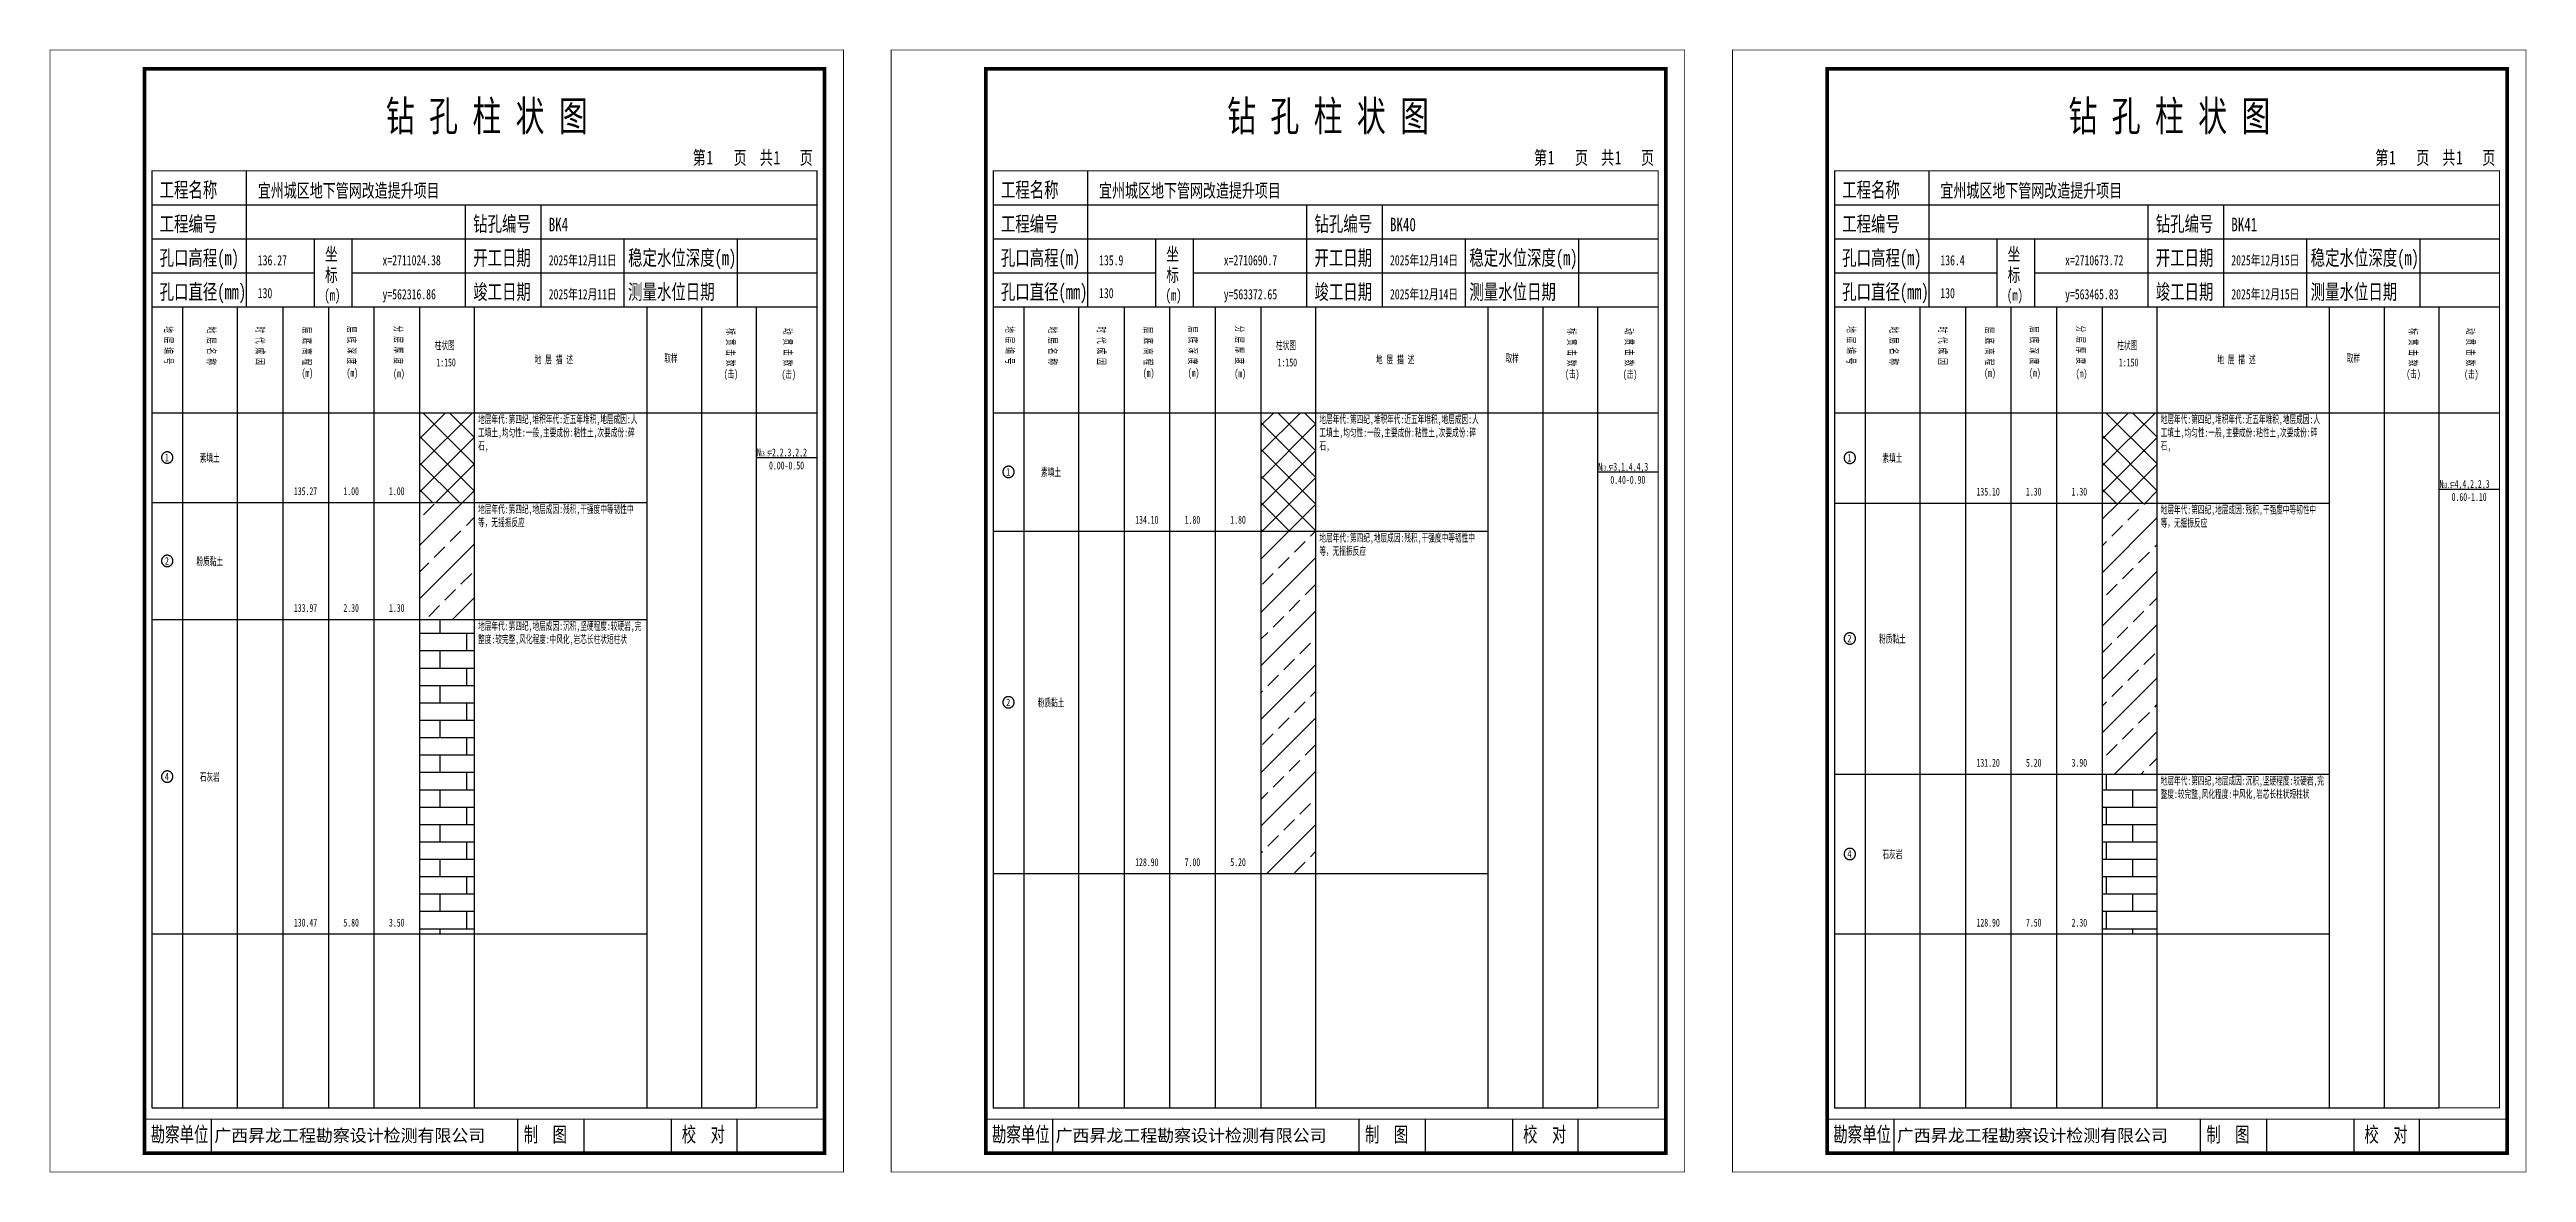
# Model space of a CAD drawing. Header units: millimetres. Extents: x 0 to 2711117, y 0 to 567555.
# Drawn here: x 11580 to 12235, y 0 to 297 of the extents above; entities that cross this region are included whole.
import ezdxf
from ezdxf.enums import TextEntityAlignment as Align

# ---------------------------------------------------------------- set-up
doc = ezdxf.new("R2010")
doc.units = ezdxf.units.MM
doc.layers.add('GICAD_POU_TEXTS', color=7, linetype='Continuous')
doc.layers.add('勘察点图例', color=7, linetype='Continuous')
doc.styles.add('HEAD_FONT', font='simfang.ttf', dxfattribs={"width": 0.6})
doc.styles.add('HEAD_FONT2', font='simfang.ttf', dxfattribs={"width": 0.6})
doc.styles.add('HT', font='simhei.ttf')
doc.styles.add('LZ_FONT', font='simfang.ttf', dxfattribs={"width": 0.7, "height": 8})
doc.styles.add('成果图图块', font='simfang.ttf', dxfattribs={"height": 2.5})
doc.styles.add('成果图表体', font='simfang.ttf', dxfattribs={"width": 0.6, "height": 2.1})
pattern_1 = [(45, (0, 0), (-3.535534, 3.535534), []), (135, (0, 0), (-3.535534, -3.535534), [])]
pattern_2 = [(45, (0, 0), (-7.071068, 7.071068), []), (45, (7.071, 0), (-7.071068, 7.071068), [4, -2])]
pattern_3 = [(0, (0, 0), (0, 4.6), []), (90, (0, 0), (-7, 4.6), [4.6, -4.6])]

# ---------------------------------------------------------------- blocks, each defined once
blk = doc.blocks.new('BK4')
for p, q in [((52, 229), (52, 265)), ((27, 256), (203, 256)), ((110, 229), (110, 256)), ((130, 229), (130, 256)), ((27, 247), (203, 247)), ((70, 229), (70, 247)), ((80, 229), (80, 247)), ((152, 229), (152, 247)), ((182, 229), (182, 247)), ((27, 238), (70, 238)), ((80, 238), (203, 238)), ((27, 229), (35.05, 229)), ((35.05, 229), (35.05, 17)), ((35.05, 229), (49.53, 229)), ((49.53, 229), (49.53, 17)), ((49.53, 229), (61.6, 229)), ((61.6, 229), (61.6, 17)), ((61.6, 229), (73.68, 229)), ((73.68, 229), (73.68, 17)), ((73.68, 229), (85.75, 229)), ((85.75, 229), (85.75, 17)), ((85.75, 229), (97.82, 229)), ((97.82, 229), (97.82, 17)), ((97.82, 229), (112.3, 229)), ((112.3, 229), (112.3, 17)), ((112.3, 229), (157.93, 229)), ((157.93, 229), (157.93, 17)), ((157.93, 229), (172.42, 229)), ((172.42, 229), (172.42, 17)), ((172.42, 229), (186.9, 229)), ((186.9, 229), (186.9, 17)), ((186.9, 229), (203, 229)), ((27, 201), (203, 201)), ((27, 17), (35.05, 17)), ((35.05, 17), (49.53, 17)), ((42.74, 4.95), (42.74, 13.95)), ((42.74, 4.95), (42.74, 13.95)), ((49.53, 17), (61.6, 17)), ((61.6, 17), (73.68, 17)), ((73.68, 17), (85.75, 17)), ((85.75, 17), (97.82, 17)), ((97.82, 17), (112.3, 17)), ((112.3, 17), (157.93, 17)), ((123.83, 4.95), (123.83, 13.95)), ((141.38, 4.95), (141.38, 13.95)), ((157.93, 17), (172.42, 17)), ((164.48, 4.95), (164.48, 13.95)), ((172.42, 17), (186.9, 17)), ((181.84, 4.95), (181.84, 13.95)), ((181.84, 4.95), (181.84, 13.95))]:
    blk.add_line(p, q)
for points, const_width in [([(0, 0), (210, 0), (210, 297), (0, 297)], 0.25), ([(25, 5), (205, 5), (205, 292), (25, 292)], 1), ([(27, 265), (203, 265), (203, 17), (27, 17)], 0.3)]:
    blk.add_lwpolyline(points, close=True, dxfattribs=dict(const_width=const_width))
at = {"const_width": 0.3}
for points in [[(27, 229), (203, 229)], [(25, 14), (205, 14)]]:
    blk.add_lwpolyline(points, dxfattribs=at)
at = {"style": 'LZ_FONT', "width": 0.7}
for s, height, p in [('钻 孔 柱 状 图', 8, (88.9, 275.54)), ('第', 3.6, (170.12, 266.7)), ('1', 3.6, (173.78, 266.75)), ('页', 3.6, (180.96, 266.7)), ('共', 3.6, (187.88, 266.7)), ('1', 3.6, (191.54, 266.7)), ('页', 3.6, (198.44, 266.7)), ('工程名称', 4, (29, 258)), ('宜州城区地下管网改造提升项目', 3.6, (55, 258)), ('工程编号', 4, (29, 249)), ('钻孔编号', 4, (112, 249)), ('BK4', 3.6, (132, 249)), ('孔口高程(m)', 4, (29, 240)), ('136.27', 2.7, (55, 240)), ('坐', 3.5, (72.79, 241.24)), ('x=2711024.38', 2.7, (88, 240)), ('开工日期', 4, (112, 240)), ('2025年12月11日', 2.7, (132, 240)), ('稳定水位深度(m)', 4, (153, 240)), ('标', 3.5, (72.79, 235.7)), ('孔口直径(mm)', 4, (29, 231)), ('130', 2.7, (54.98, 231.31)), ('(m) ', 3, (72.59, 230.65)), ('y=562316.86', 2.7, (88, 231)), ('竣工日期', 4, (112, 231)), ('2025年12月11日', 2.7, (132, 231)), ('测量水位日期', 4, (153, 231)), ('勘察单位', 4, (26.65, 7.95)), ('制  图', 4, (125.4, 7.95)), ('校  对', 4, (167.22, 7.95))]:
    blk.add_text(s, height=height, dxfattribs=at).set_placement(p)
at = {"style": 'HT'}
blk.add_text('广西昇龙工程勘察设计检测有限公司', height=3.2865, dxfattribs=at).set_placement((43.48, 8.02))
at = {"char_height": 2.1, "width": 22.806, "attachment_point": 1, "rotation": 270, "style": 'HEAD_FONT'}
for s, insert in [('地 层 编 号', (32.46, 223.92)), ('地 层 名 称', (43.79, 223.76)), ('时 代 成 因', (56.67, 223.83)), ('层 底 高 程', (69.07, 223.71)), ('层 底 深 度', (80.9, 223.91)), ('分 层 厚 度', (93.26, 224.01)), ('标 贯 击 数', (181.21, 223.37)), ('动 贯 击 数', (196.38, 223.43))]:
    blk.add_mtext(s, dxfattribs=dict(at, insert=insert))
at = {"char_height": 2.1, "attachment_point": 1}
for s, insert, width, style in [('柱状图', (101.82, 219.87), 7.855, 'HEAD_FONT2'), ('地 层 描 述', (128.29, 216.11), 22.0781, 'HEAD_FONT2'), ('取样', (162.58, 216.44), 7.855, 'HEAD_FONT2'), ('(m)', (66.58, 212.56), 4.7944, 'HEAD_FONT'), ('(m)', (78.47, 212.61), 4.7944, 'HEAD_FONT'), ('(m)', (90.81, 212.43), 4.7944, 'HEAD_FONT'), ('1:150', (102.26, 215.36), 6.9223, 'HEAD_FONT2'), ('(击)', (178.33, 212.31), 7.855, 'HEAD_FONT2'), ('(击)', (193.64, 212.22), 7.855, 'HEAD_FONT2')]:
    blk.add_mtext(s, dxfattribs=dict(at, insert=insert, width=width, style=style))
blk = doc.blocks.new('BK4_0')
at = {"color": 7}
blk.add_polyline3d([(-1.5, 0.02, 0), (-1.5, -0.06, 0), (-1.49, -0.13, 0), (-1.48, -0.2, 0), (-1.47, -0.28, 0), (-1.46, -0.35, 0), (-1.44, -0.42, 0), (-1.41, -0.49, 0), (-1.39, -0.56, 0), (-1.36, -0.63, 0), (-1.32, -0.69, 0), (-1.29, -0.76, 0), (-1.25, -0.82, 0), (-1.2, -0.88, 0), (-1.16, -0.94, 0), (-1.11, -0.99, 0), (-1.06, -1.04, 0), (-1.01, -1.1, 0), (-0.95, -1.14, 0), (-0.89, -1.19, 0), (-0.83, -1.23, 0), (-0.77, -1.27, 0), (-0.71, -1.31, 0), (-0.64, -1.34, 0), (-0.57, -1.37, 0), (-0.51, -1.4, 0), (-0.44, -1.42, 0), (-0.36, -1.44, 0), (-0.29, -1.46, 0), (-0.22, -1.47, 0), (-0.15, -1.48, 0), (-0.07, -1.48, 0), (0, -1.48, 0), (0.07, -1.48, 0), (0.15, -1.48, 0), (0.22, -1.47, 0), (0.29, -1.46, 0), (0.36, -1.44, 0), (0.44, -1.42, 0), (0.51, -1.4, 0), (0.57, -1.37, 0), (0.64, -1.34, 0), (0.71, -1.31, 0), (0.77, -1.27, 0), (0.83, -1.23, 0), (0.89, -1.19, 0), (0.95, -1.14, 0), (1.01, -1.1, 0), (1.06, -1.04, 0), (1.11, -0.99, 0), (1.16, -0.94, 0), (1.2, -0.88, 0), (1.25, -0.82, 0), (1.29, -0.76, 0), (1.32, -0.69, 0), (1.36, -0.63, 0), (1.39, -0.56, 0), (1.41, -0.49, 0), (1.44, -0.42, 0), (1.46, -0.35, 0), (1.47, -0.28, 0), (1.48, -0.2, 0), (1.49, -0.13, 0), (1.5, -0.06, 0), (1.5, 0.02, 0), (1.5, 0.09, 0), (1.49, 0.16, 0), (1.48, 0.24, 0), (1.47, 0.31, 0), (1.46, 0.38, 0), (1.44, 0.45, 0), (1.41, 0.52, 0), (1.39, 0.59, 0), (1.36, 0.66, 0), (1.32, 0.72, 0), (1.29, 0.79, 0), (1.25, 0.85, 0), (1.2, 0.91, 0), (1.16, 0.97, 0), (1.11, 1.02, 0), (1.06, 1.08, 0), (1.01, 1.13, 0), (0.95, 1.18, 0), (0.89, 1.22, 0), (0.83, 1.26, 0), (0.77, 1.3, 0), (0.71, 1.34, 0), (0.64, 1.37, 0), (0.57, 1.4, 0), (0.51, 1.43, 0), (0.44, 1.45, 0), (0.36, 1.47, 0), (0.29, 1.49, 0), (0.22, 1.5, 0), (0.15, 1.51, 0), (0.07, 1.51, 0), (0, 1.52, 0), (-0.07, 1.51, 0), (-0.15, 1.51, 0), (-0.22, 1.5, 0), (-0.29, 1.49, 0), (-0.36, 1.47, 0), (-0.44, 1.45, 0), (-0.51, 1.43, 0), (-0.57, 1.4, 0), (-0.64, 1.37, 0), (-0.71, 1.34, 0), (-0.77, 1.3, 0), (-0.83, 1.26, 0), (-0.89, 1.22, 0), (-0.95, 1.18, 0), (-1.01, 1.13, 0), (-1.06, 1.08, 0), (-1.11, 1.02, 0), (-1.16, 0.97, 0), (-1.2, 0.91, 0), (-1.25, 0.85, 0), (-1.29, 0.79, 0), (-1.32, 0.72, 0), (-1.36, 0.66, 0), (-1.39, 0.59, 0), (-1.41, 0.52, 0), (-1.44, 0.45, 0), (-1.46, 0.38, 0), (-1.47, 0.31, 0), (-1.48, 0.24, 0), (-1.49, 0.16, 0), (-1.5, 0.09, 0), (-1.5, 0.02, 0)], dxfattribs=at)
at = {"layer": 'GICAD_POU_TEXTS', "color": 7, "style": '成果图图块', "width": 0.7}
blk.add_text('1', height=2, dxfattribs=at).set_placement((-0.09, -0.99), align=Align.CENTER)
blk = doc.blocks.new('BK4_1')
at = {"color": 7}
blk.add_polyline3d([(-1.5, 0.02, 0), (-1.5, -0.06, 0), (-1.49, -0.13, 0), (-1.48, -0.2, 0), (-1.47, -0.28, 0), (-1.46, -0.35, 0), (-1.44, -0.42, 0), (-1.41, -0.49, 0), (-1.39, -0.56, 0), (-1.36, -0.63, 0), (-1.32, -0.69, 0), (-1.29, -0.76, 0), (-1.25, -0.82, 0), (-1.2, -0.88, 0), (-1.16, -0.94, 0), (-1.11, -0.99, 0), (-1.06, -1.04, 0), (-1.01, -1.1, 0), (-0.95, -1.14, 0), (-0.89, -1.19, 0), (-0.83, -1.23, 0), (-0.77, -1.27, 0), (-0.71, -1.31, 0), (-0.64, -1.34, 0), (-0.57, -1.37, 0), (-0.51, -1.4, 0), (-0.44, -1.42, 0), (-0.36, -1.44, 0), (-0.29, -1.46, 0), (-0.22, -1.47, 0), (-0.15, -1.48, 0), (-0.07, -1.48, 0), (0, -1.48, 0), (0.07, -1.48, 0), (0.15, -1.48, 0), (0.22, -1.47, 0), (0.29, -1.46, 0), (0.36, -1.44, 0), (0.44, -1.42, 0), (0.51, -1.4, 0), (0.57, -1.37, 0), (0.64, -1.34, 0), (0.71, -1.31, 0), (0.77, -1.27, 0), (0.83, -1.23, 0), (0.89, -1.19, 0), (0.95, -1.14, 0), (1.01, -1.1, 0), (1.06, -1.04, 0), (1.11, -0.99, 0), (1.16, -0.94, 0), (1.2, -0.88, 0), (1.25, -0.82, 0), (1.29, -0.76, 0), (1.32, -0.69, 0), (1.36, -0.63, 0), (1.39, -0.56, 0), (1.41, -0.49, 0), (1.44, -0.42, 0), (1.46, -0.35, 0), (1.47, -0.28, 0), (1.48, -0.2, 0), (1.49, -0.13, 0), (1.5, -0.06, 0), (1.5, 0.02, 0), (1.5, 0.09, 0), (1.49, 0.16, 0), (1.48, 0.24, 0), (1.47, 0.31, 0), (1.46, 0.38, 0), (1.44, 0.45, 0), (1.41, 0.52, 0), (1.39, 0.59, 0), (1.36, 0.66, 0), (1.32, 0.72, 0), (1.29, 0.79, 0), (1.25, 0.85, 0), (1.2, 0.91, 0), (1.16, 0.97, 0), (1.11, 1.02, 0), (1.06, 1.08, 0), (1.01, 1.13, 0), (0.95, 1.18, 0), (0.89, 1.22, 0), (0.83, 1.26, 0), (0.77, 1.3, 0), (0.71, 1.34, 0), (0.64, 1.37, 0), (0.57, 1.4, 0), (0.51, 1.43, 0), (0.44, 1.45, 0), (0.36, 1.47, 0), (0.29, 1.49, 0), (0.22, 1.5, 0), (0.15, 1.51, 0), (0.07, 1.51, 0), (0, 1.52, 0), (-0.07, 1.51, 0), (-0.15, 1.51, 0), (-0.22, 1.5, 0), (-0.29, 1.49, 0), (-0.36, 1.47, 0), (-0.44, 1.45, 0), (-0.51, 1.43, 0), (-0.57, 1.4, 0), (-0.64, 1.37, 0), (-0.71, 1.34, 0), (-0.77, 1.3, 0), (-0.83, 1.26, 0), (-0.89, 1.22, 0), (-0.95, 1.18, 0), (-1.01, 1.13, 0), (-1.06, 1.08, 0), (-1.11, 1.02, 0), (-1.16, 0.97, 0), (-1.2, 0.91, 0), (-1.25, 0.85, 0), (-1.29, 0.79, 0), (-1.32, 0.72, 0), (-1.36, 0.66, 0), (-1.39, 0.59, 0), (-1.41, 0.52, 0), (-1.44, 0.45, 0), (-1.46, 0.38, 0), (-1.47, 0.31, 0), (-1.48, 0.24, 0), (-1.49, 0.16, 0), (-1.5, 0.09, 0), (-1.5, 0.02, 0)], dxfattribs=at)
at = {"layer": 'GICAD_POU_TEXTS', "color": 7, "style": '成果图图块', "width": 0.7}
blk.add_text('2', height=2, dxfattribs=at).set_placement((-0.09, -0.99), align=Align.CENTER)
blk = doc.blocks.new('BK4_2')
at = {"color": 7}
blk.add_polyline3d([(-1.5, 0.02, 0), (-1.5, -0.06, 0), (-1.49, -0.13, 0), (-1.48, -0.2, 0), (-1.47, -0.28, 0), (-1.46, -0.35, 0), (-1.44, -0.42, 0), (-1.41, -0.49, 0), (-1.39, -0.56, 0), (-1.36, -0.63, 0), (-1.32, -0.69, 0), (-1.29, -0.76, 0), (-1.25, -0.82, 0), (-1.2, -0.88, 0), (-1.16, -0.94, 0), (-1.11, -0.99, 0), (-1.06, -1.04, 0), (-1.01, -1.1, 0), (-0.95, -1.14, 0), (-0.89, -1.19, 0), (-0.83, -1.23, 0), (-0.77, -1.27, 0), (-0.71, -1.31, 0), (-0.64, -1.34, 0), (-0.57, -1.37, 0), (-0.51, -1.4, 0), (-0.44, -1.42, 0), (-0.36, -1.44, 0), (-0.29, -1.46, 0), (-0.22, -1.47, 0), (-0.15, -1.48, 0), (-0.07, -1.48, 0), (0, -1.48, 0), (0.07, -1.48, 0), (0.15, -1.48, 0), (0.22, -1.47, 0), (0.29, -1.46, 0), (0.36, -1.44, 0), (0.44, -1.42, 0), (0.51, -1.4, 0), (0.57, -1.37, 0), (0.64, -1.34, 0), (0.71, -1.31, 0), (0.77, -1.27, 0), (0.83, -1.23, 0), (0.89, -1.19, 0), (0.95, -1.14, 0), (1.01, -1.1, 0), (1.06, -1.04, 0), (1.11, -0.99, 0), (1.16, -0.94, 0), (1.2, -0.88, 0), (1.25, -0.82, 0), (1.29, -0.76, 0), (1.32, -0.69, 0), (1.36, -0.63, 0), (1.39, -0.56, 0), (1.41, -0.49, 0), (1.44, -0.42, 0), (1.46, -0.35, 0), (1.47, -0.28, 0), (1.48, -0.2, 0), (1.49, -0.13, 0), (1.5, -0.06, 0), (1.5, 0.02, 0), (1.5, 0.09, 0), (1.49, 0.16, 0), (1.48, 0.24, 0), (1.47, 0.31, 0), (1.46, 0.38, 0), (1.44, 0.45, 0), (1.41, 0.52, 0), (1.39, 0.59, 0), (1.36, 0.66, 0), (1.32, 0.72, 0), (1.29, 0.79, 0), (1.25, 0.85, 0), (1.2, 0.91, 0), (1.16, 0.97, 0), (1.11, 1.02, 0), (1.06, 1.08, 0), (1.01, 1.13, 0), (0.95, 1.18, 0), (0.89, 1.22, 0), (0.83, 1.26, 0), (0.77, 1.3, 0), (0.71, 1.34, 0), (0.64, 1.37, 0), (0.57, 1.4, 0), (0.51, 1.43, 0), (0.44, 1.45, 0), (0.36, 1.47, 0), (0.29, 1.49, 0), (0.22, 1.5, 0), (0.15, 1.51, 0), (0.07, 1.51, 0), (0, 1.52, 0), (-0.07, 1.51, 0), (-0.15, 1.51, 0), (-0.22, 1.5, 0), (-0.29, 1.49, 0), (-0.36, 1.47, 0), (-0.44, 1.45, 0), (-0.51, 1.43, 0), (-0.57, 1.4, 0), (-0.64, 1.37, 0), (-0.71, 1.34, 0), (-0.77, 1.3, 0), (-0.83, 1.26, 0), (-0.89, 1.22, 0), (-0.95, 1.18, 0), (-1.01, 1.13, 0), (-1.06, 1.08, 0), (-1.11, 1.02, 0), (-1.16, 0.97, 0), (-1.2, 0.91, 0), (-1.25, 0.85, 0), (-1.29, 0.79, 0), (-1.32, 0.72, 0), (-1.36, 0.66, 0), (-1.39, 0.59, 0), (-1.41, 0.52, 0), (-1.44, 0.45, 0), (-1.46, 0.38, 0), (-1.47, 0.31, 0), (-1.48, 0.24, 0), (-1.49, 0.16, 0), (-1.5, 0.09, 0), (-1.5, 0.02, 0)], dxfattribs=at)
at = {"layer": 'GICAD_POU_TEXTS', "color": 7, "style": '成果图图块', "width": 0.7}
blk.add_text('4', height=2, dxfattribs=at).set_placement((-0.09, -0.99), align=Align.CENTER)
blk = doc.blocks.new('BK40')
for p, q in [((52, 229), (52, 265)), ((27, 256), (203, 256)), ((110, 229), (110, 256)), ((130, 229), (130, 256)), ((27, 247), (203, 247)), ((70, 229), (70, 247)), ((80, 229), (80, 247)), ((152, 229), (152, 247)), ((182, 229), (182, 247)), ((27, 238), (70, 238)), ((80, 238), (203, 238)), ((27, 229), (35.05, 229)), ((35.05, 229), (35.05, 17)), ((35.05, 229), (49.53, 229)), ((49.53, 229), (49.53, 17)), ((49.53, 229), (61.6, 229)), ((61.6, 229), (61.6, 17)), ((61.6, 229), (73.68, 229)), ((73.68, 229), (73.68, 17)), ((73.68, 229), (85.75, 229)), ((85.75, 229), (85.75, 17)), ((85.75, 229), (97.82, 229)), ((97.82, 229), (97.82, 17)), ((97.82, 229), (112.3, 229)), ((112.3, 229), (112.3, 17)), ((112.3, 229), (157.93, 229)), ((157.93, 229), (157.93, 17)), ((157.93, 229), (172.42, 229)), ((172.42, 229), (172.42, 17)), ((172.42, 229), (186.9, 229)), ((186.9, 229), (186.9, 17)), ((186.9, 229), (203, 229)), ((27, 201), (203, 201)), ((27, 17), (35.05, 17)), ((35.05, 17), (49.53, 17)), ((42.74, 4.95), (42.74, 13.95)), ((42.74, 4.95), (42.74, 13.95)), ((49.53, 17), (61.6, 17)), ((61.6, 17), (73.68, 17)), ((73.68, 17), (85.75, 17)), ((85.75, 17), (97.82, 17)), ((97.82, 17), (112.3, 17)), ((112.3, 17), (157.93, 17)), ((123.83, 4.95), (123.83, 13.95)), ((141.38, 4.95), (141.38, 13.95)), ((157.93, 17), (172.42, 17)), ((164.48, 4.95), (164.48, 13.95)), ((172.42, 17), (186.9, 17)), ((181.84, 4.95), (181.84, 13.95)), ((181.84, 4.95), (181.84, 13.95))]:
    blk.add_line(p, q)
for points, const_width in [([(0, 0), (210, 0), (210, 297), (0, 297)], 0.25), ([(25, 5), (205, 5), (205, 292), (25, 292)], 1), ([(27, 265), (203, 265), (203, 17), (27, 17)], 0.3)]:
    blk.add_lwpolyline(points, close=True, dxfattribs=dict(const_width=const_width))
at = {"const_width": 0.3}
for points in [[(27, 229), (203, 229)], [(25, 14), (205, 14)]]:
    blk.add_lwpolyline(points, dxfattribs=at)
at = {"style": 'LZ_FONT', "width": 0.7}
for s, height, p in [('钻 孔 柱 状 图', 8, (88.9, 275.54)), ('第', 3.6, (170.12, 266.7)), ('1', 3.6, (173.78, 266.75)), ('页', 3.6, (180.96, 266.7)), ('共', 3.6, (187.88, 266.7)), ('1', 3.6, (191.54, 266.7)), ('页', 3.6, (198.44, 266.7)), ('工程名称', 4, (29, 258)), ('宜州城区地下管网改造提升项目', 3.6, (55, 258)), ('工程编号', 4, (29, 249)), ('钻孔编号', 4, (112, 249)), ('BK40', 3.6, (132, 249)), ('孔口高程(m)', 4, (29, 240)), ('135.9', 2.7, (55, 240)), ('坐', 3.5, (72.79, 241.24)), ('x=2710690.7', 2.7, (88, 240)), ('开工日期', 4, (112, 240)), ('2025年12月14日', 2.7, (132, 240)), ('稳定水位深度(m)', 4, (153, 240)), ('标', 3.5, (72.79, 235.7)), ('孔口直径(mm)', 4, (29, 231)), ('130', 2.7, (54.98, 231.31)), ('(m) ', 3, (72.59, 230.65)), ('y=563372.65', 2.7, (88, 231)), ('竣工日期', 4, (112, 231)), ('2025年12月14日', 2.7, (132, 231)), ('测量水位日期', 4, (153, 231)), ('勘察单位', 4, (26.65, 7.95)), ('制  图', 4, (125.4, 7.95)), ('校  对', 4, (167.22, 7.95))]:
    blk.add_text(s, height=height, dxfattribs=at).set_placement(p)
at = {"style": 'HT'}
blk.add_text('广西昇龙工程勘察设计检测有限公司', height=3.2865, dxfattribs=at).set_placement((43.48, 8.02))
at = {"char_height": 2.1, "width": 22.806, "attachment_point": 1, "rotation": 270, "style": 'HEAD_FONT'}
for s, insert in [('地 层 编 号', (32.46, 223.92)), ('地 层 名 称', (43.79, 223.76)), ('时 代 成 因', (56.67, 223.83)), ('层 底 高 程', (69.07, 223.71)), ('层 底 深 度', (80.9, 223.91)), ('分 层 厚 度', (93.26, 224.01)), ('标 贯 击 数', (181.21, 223.37)), ('动 贯 击 数', (196.38, 223.43))]:
    blk.add_mtext(s, dxfattribs=dict(at, insert=insert))
at = {"char_height": 2.1, "attachment_point": 1}
for s, insert, width, style in [('柱状图', (101.82, 219.87), 7.855, 'HEAD_FONT2'), ('地 层 描 述', (128.29, 216.11), 22.0781, 'HEAD_FONT2'), ('取样', (162.58, 216.44), 7.855, 'HEAD_FONT2'), ('(m)', (66.58, 212.56), 4.7944, 'HEAD_FONT'), ('(m)', (78.47, 212.61), 4.7944, 'HEAD_FONT'), ('(m)', (90.81, 212.43), 4.7944, 'HEAD_FONT'), ('1:150', (102.26, 215.36), 6.9223, 'HEAD_FONT2'), ('(击)', (178.33, 212.31), 7.855, 'HEAD_FONT2'), ('(击)', (193.64, 212.22), 7.855, 'HEAD_FONT2')]:
    blk.add_mtext(s, dxfattribs=dict(at, insert=insert, width=width, style=style))
blk = doc.blocks.new('BK40_0')
at = {"color": 7}
blk.add_polyline3d([(-1.5, 0.02, 0), (-1.5, -0.06, 0), (-1.49, -0.13, 0), (-1.48, -0.2, 0), (-1.47, -0.28, 0), (-1.46, -0.35, 0), (-1.44, -0.42, 0), (-1.41, -0.49, 0), (-1.39, -0.56, 0), (-1.36, -0.63, 0), (-1.32, -0.69, 0), (-1.29, -0.76, 0), (-1.25, -0.82, 0), (-1.2, -0.88, 0), (-1.16, -0.94, 0), (-1.11, -0.99, 0), (-1.06, -1.04, 0), (-1.01, -1.1, 0), (-0.95, -1.14, 0), (-0.89, -1.19, 0), (-0.83, -1.23, 0), (-0.77, -1.27, 0), (-0.71, -1.31, 0), (-0.64, -1.34, 0), (-0.57, -1.37, 0), (-0.51, -1.4, 0), (-0.44, -1.42, 0), (-0.36, -1.44, 0), (-0.29, -1.46, 0), (-0.22, -1.47, 0), (-0.15, -1.48, 0), (-0.07, -1.48, 0), (0, -1.48, 0), (0.07, -1.48, 0), (0.15, -1.48, 0), (0.22, -1.47, 0), (0.29, -1.46, 0), (0.36, -1.44, 0), (0.44, -1.42, 0), (0.51, -1.4, 0), (0.57, -1.37, 0), (0.64, -1.34, 0), (0.71, -1.31, 0), (0.77, -1.27, 0), (0.83, -1.23, 0), (0.89, -1.19, 0), (0.95, -1.14, 0), (1.01, -1.1, 0), (1.06, -1.04, 0), (1.11, -0.99, 0), (1.16, -0.94, 0), (1.2, -0.88, 0), (1.25, -0.82, 0), (1.29, -0.76, 0), (1.32, -0.69, 0), (1.36, -0.63, 0), (1.39, -0.56, 0), (1.41, -0.49, 0), (1.44, -0.42, 0), (1.46, -0.35, 0), (1.47, -0.28, 0), (1.48, -0.2, 0), (1.49, -0.13, 0), (1.5, -0.06, 0), (1.5, 0.02, 0), (1.5, 0.09, 0), (1.49, 0.16, 0), (1.48, 0.24, 0), (1.47, 0.31, 0), (1.46, 0.38, 0), (1.44, 0.45, 0), (1.41, 0.52, 0), (1.39, 0.59, 0), (1.36, 0.66, 0), (1.32, 0.72, 0), (1.29, 0.79, 0), (1.25, 0.85, 0), (1.2, 0.91, 0), (1.16, 0.97, 0), (1.11, 1.02, 0), (1.06, 1.08, 0), (1.01, 1.13, 0), (0.95, 1.18, 0), (0.89, 1.22, 0), (0.83, 1.26, 0), (0.77, 1.3, 0), (0.71, 1.34, 0), (0.64, 1.37, 0), (0.57, 1.4, 0), (0.51, 1.43, 0), (0.44, 1.45, 0), (0.36, 1.47, 0), (0.29, 1.49, 0), (0.22, 1.5, 0), (0.15, 1.51, 0), (0.07, 1.51, 0), (0, 1.52, 0), (-0.07, 1.51, 0), (-0.15, 1.51, 0), (-0.22, 1.5, 0), (-0.29, 1.49, 0), (-0.36, 1.47, 0), (-0.44, 1.45, 0), (-0.51, 1.43, 0), (-0.57, 1.4, 0), (-0.64, 1.37, 0), (-0.71, 1.34, 0), (-0.77, 1.3, 0), (-0.83, 1.26, 0), (-0.89, 1.22, 0), (-0.95, 1.18, 0), (-1.01, 1.13, 0), (-1.06, 1.08, 0), (-1.11, 1.02, 0), (-1.16, 0.97, 0), (-1.2, 0.91, 0), (-1.25, 0.85, 0), (-1.29, 0.79, 0), (-1.32, 0.72, 0), (-1.36, 0.66, 0), (-1.39, 0.59, 0), (-1.41, 0.52, 0), (-1.44, 0.45, 0), (-1.46, 0.38, 0), (-1.47, 0.31, 0), (-1.48, 0.24, 0), (-1.49, 0.16, 0), (-1.5, 0.09, 0), (-1.5, 0.02, 0)], dxfattribs=at)
at = {"layer": 'GICAD_POU_TEXTS', "color": 7, "style": '成果图图块', "width": 0.7}
blk.add_text('1', height=2, dxfattribs=at).set_placement((-0.09, -0.99), align=Align.CENTER)
blk = doc.blocks.new('BK40_1')
at = {"color": 7}
blk.add_polyline3d([(-1.5, 0.02, 0), (-1.5, -0.06, 0), (-1.49, -0.13, 0), (-1.48, -0.2, 0), (-1.47, -0.28, 0), (-1.46, -0.35, 0), (-1.44, -0.42, 0), (-1.41, -0.49, 0), (-1.39, -0.56, 0), (-1.36, -0.63, 0), (-1.32, -0.69, 0), (-1.29, -0.76, 0), (-1.25, -0.82, 0), (-1.2, -0.88, 0), (-1.16, -0.94, 0), (-1.11, -0.99, 0), (-1.06, -1.04, 0), (-1.01, -1.1, 0), (-0.95, -1.14, 0), (-0.89, -1.19, 0), (-0.83, -1.23, 0), (-0.77, -1.27, 0), (-0.71, -1.31, 0), (-0.64, -1.34, 0), (-0.57, -1.37, 0), (-0.51, -1.4, 0), (-0.44, -1.42, 0), (-0.36, -1.44, 0), (-0.29, -1.46, 0), (-0.22, -1.47, 0), (-0.15, -1.48, 0), (-0.07, -1.48, 0), (0, -1.48, 0), (0.07, -1.48, 0), (0.15, -1.48, 0), (0.22, -1.47, 0), (0.29, -1.46, 0), (0.36, -1.44, 0), (0.44, -1.42, 0), (0.51, -1.4, 0), (0.57, -1.37, 0), (0.64, -1.34, 0), (0.71, -1.31, 0), (0.77, -1.27, 0), (0.83, -1.23, 0), (0.89, -1.19, 0), (0.95, -1.14, 0), (1.01, -1.1, 0), (1.06, -1.04, 0), (1.11, -0.99, 0), (1.16, -0.94, 0), (1.2, -0.88, 0), (1.25, -0.82, 0), (1.29, -0.76, 0), (1.32, -0.69, 0), (1.36, -0.63, 0), (1.39, -0.56, 0), (1.41, -0.49, 0), (1.44, -0.42, 0), (1.46, -0.35, 0), (1.47, -0.28, 0), (1.48, -0.2, 0), (1.49, -0.13, 0), (1.5, -0.06, 0), (1.5, 0.02, 0), (1.5, 0.09, 0), (1.49, 0.16, 0), (1.48, 0.24, 0), (1.47, 0.31, 0), (1.46, 0.38, 0), (1.44, 0.45, 0), (1.41, 0.52, 0), (1.39, 0.59, 0), (1.36, 0.66, 0), (1.32, 0.72, 0), (1.29, 0.79, 0), (1.25, 0.85, 0), (1.2, 0.91, 0), (1.16, 0.97, 0), (1.11, 1.02, 0), (1.06, 1.08, 0), (1.01, 1.13, 0), (0.95, 1.18, 0), (0.89, 1.22, 0), (0.83, 1.26, 0), (0.77, 1.3, 0), (0.71, 1.34, 0), (0.64, 1.37, 0), (0.57, 1.4, 0), (0.51, 1.43, 0), (0.44, 1.45, 0), (0.36, 1.47, 0), (0.29, 1.49, 0), (0.22, 1.5, 0), (0.15, 1.51, 0), (0.07, 1.51, 0), (0, 1.52, 0), (-0.07, 1.51, 0), (-0.15, 1.51, 0), (-0.22, 1.5, 0), (-0.29, 1.49, 0), (-0.36, 1.47, 0), (-0.44, 1.45, 0), (-0.51, 1.43, 0), (-0.57, 1.4, 0), (-0.64, 1.37, 0), (-0.71, 1.34, 0), (-0.77, 1.3, 0), (-0.83, 1.26, 0), (-0.89, 1.22, 0), (-0.95, 1.18, 0), (-1.01, 1.13, 0), (-1.06, 1.08, 0), (-1.11, 1.02, 0), (-1.16, 0.97, 0), (-1.2, 0.91, 0), (-1.25, 0.85, 0), (-1.29, 0.79, 0), (-1.32, 0.72, 0), (-1.36, 0.66, 0), (-1.39, 0.59, 0), (-1.41, 0.52, 0), (-1.44, 0.45, 0), (-1.46, 0.38, 0), (-1.47, 0.31, 0), (-1.48, 0.24, 0), (-1.49, 0.16, 0), (-1.5, 0.09, 0), (-1.5, 0.02, 0)], dxfattribs=at)
at = {"layer": 'GICAD_POU_TEXTS', "color": 7, "style": '成果图图块', "width": 0.7}
blk.add_text('2', height=2, dxfattribs=at).set_placement((-0.09, -0.99), align=Align.CENTER)
blk = doc.blocks.new('BK41')
for p, q in [((52, 229), (52, 265)), ((27, 256), (203, 256)), ((110, 229), (110, 256)), ((130, 229), (130, 256)), ((27, 247), (203, 247)), ((70, 229), (70, 247)), ((80, 229), (80, 247)), ((152, 229), (152, 247)), ((182, 229), (182, 247)), ((27, 238), (70, 238)), ((80, 238), (203, 238)), ((27, 229), (35.05, 229)), ((35.05, 229), (35.05, 17)), ((35.05, 229), (49.53, 229)), ((49.53, 229), (49.53, 17)), ((49.53, 229), (61.6, 229)), ((61.6, 229), (61.6, 17)), ((61.6, 229), (73.68, 229)), ((73.68, 229), (73.68, 17)), ((73.68, 229), (85.75, 229)), ((85.75, 229), (85.75, 17)), ((85.75, 229), (97.82, 229)), ((97.82, 229), (97.82, 17)), ((97.82, 229), (112.3, 229)), ((112.3, 229), (112.3, 17)), ((112.3, 229), (157.93, 229)), ((157.93, 229), (157.93, 17)), ((157.93, 229), (172.42, 229)), ((172.42, 229), (172.42, 17)), ((172.42, 229), (186.9, 229)), ((186.9, 229), (186.9, 17)), ((186.9, 229), (203, 229)), ((27, 201), (203, 201)), ((27, 17), (35.05, 17)), ((35.05, 17), (49.53, 17)), ((42.74, 4.95), (42.74, 13.95)), ((42.74, 4.95), (42.74, 13.95)), ((49.53, 17), (61.6, 17)), ((61.6, 17), (73.68, 17)), ((73.68, 17), (85.75, 17)), ((85.75, 17), (97.82, 17)), ((97.82, 17), (112.3, 17)), ((112.3, 17), (157.93, 17)), ((123.83, 4.95), (123.83, 13.95)), ((141.38, 4.95), (141.38, 13.95)), ((157.93, 17), (172.42, 17)), ((164.48, 4.95), (164.48, 13.95)), ((172.42, 17), (186.9, 17)), ((181.84, 4.95), (181.84, 13.95)), ((181.84, 4.95), (181.84, 13.95))]:
    blk.add_line(p, q)
for points, const_width in [([(0, 0), (210, 0), (210, 297), (0, 297)], 0.25), ([(25, 5), (205, 5), (205, 292), (25, 292)], 1), ([(27, 265), (203, 265), (203, 17), (27, 17)], 0.3)]:
    blk.add_lwpolyline(points, close=True, dxfattribs=dict(const_width=const_width))
at = {"const_width": 0.3}
for points in [[(27, 229), (203, 229)], [(25, 14), (205, 14)]]:
    blk.add_lwpolyline(points, dxfattribs=at)
at = {"style": 'LZ_FONT', "width": 0.7}
for s, height, p in [('钻 孔 柱 状 图', 8, (88.9, 275.54)), ('第', 3.6, (170.12, 266.7)), ('1', 3.6, (173.78, 266.75)), ('页', 3.6, (180.96, 266.7)), ('共', 3.6, (187.88, 266.7)), ('1', 3.6, (191.54, 266.7)), ('页', 3.6, (198.44, 266.7)), ('工程名称', 4, (29, 258)), ('宜州城区地下管网改造提升项目', 3.6, (55, 258)), ('工程编号', 4, (29, 249)), ('钻孔编号', 4, (112, 249)), ('BK41', 3.6, (132, 249)), ('孔口高程(m)', 4, (29, 240)), ('136.4', 2.7, (55, 240)), ('坐', 3.5, (72.79, 241.24)), ('x=2710673.72', 2.7, (88, 240)), ('开工日期', 4, (112, 240)), ('2025年12月15日', 2.7, (132, 240)), ('稳定水位深度(m)', 4, (153, 240)), ('标', 3.5, (72.79, 235.7)), ('孔口直径(mm)', 4, (29, 231)), ('130', 2.7, (54.98, 231.31)), ('(m) ', 3, (72.59, 230.65)), ('y=563465.83', 2.7, (88, 231)), ('竣工日期', 4, (112, 231)), ('2025年12月15日', 2.7, (132, 231)), ('测量水位日期', 4, (153, 231)), ('勘察单位', 4, (26.65, 7.95)), ('制  图', 4, (125.4, 7.95)), ('校  对', 4, (167.22, 7.95))]:
    blk.add_text(s, height=height, dxfattribs=at).set_placement(p)
at = {"style": 'HT'}
blk.add_text('广西昇龙工程勘察设计检测有限公司', height=3.2865, dxfattribs=at).set_placement((43.48, 8.02))
at = {"char_height": 2.1, "width": 22.806, "attachment_point": 1, "rotation": 270, "style": 'HEAD_FONT'}
for s, insert in [('地 层 编 号', (32.46, 223.92)), ('地 层 名 称', (43.79, 223.76)), ('时 代 成 因', (56.67, 223.83)), ('层 底 高 程', (69.07, 223.71)), ('层 底 深 度', (80.9, 223.91)), ('分 层 厚 度', (93.26, 224.01)), ('标 贯 击 数', (181.21, 223.37)), ('动 贯 击 数', (196.38, 223.43))]:
    blk.add_mtext(s, dxfattribs=dict(at, insert=insert))
at = {"char_height": 2.1, "attachment_point": 1}
for s, insert, width, style in [('柱状图', (101.82, 219.87), 7.855, 'HEAD_FONT2'), ('地 层 描 述', (128.29, 216.11), 22.0781, 'HEAD_FONT2'), ('取样', (162.58, 216.44), 7.855, 'HEAD_FONT2'), ('(m)', (66.58, 212.56), 4.7944, 'HEAD_FONT'), ('(m)', (78.47, 212.61), 4.7944, 'HEAD_FONT'), ('(m)', (90.81, 212.43), 4.7944, 'HEAD_FONT'), ('1:150', (102.26, 215.36), 6.9223, 'HEAD_FONT2'), ('(击)', (178.33, 212.31), 7.855, 'HEAD_FONT2'), ('(击)', (193.64, 212.22), 7.855, 'HEAD_FONT2')]:
    blk.add_mtext(s, dxfattribs=dict(at, insert=insert, width=width, style=style))
blk = doc.blocks.new('BK41_0')
at = {"color": 7}
blk.add_polyline3d([(-1.5, 0.02, 0), (-1.5, -0.06, 0), (-1.49, -0.13, 0), (-1.48, -0.2, 0), (-1.47, -0.28, 0), (-1.46, -0.35, 0), (-1.44, -0.42, 0), (-1.41, -0.49, 0), (-1.39, -0.56, 0), (-1.36, -0.63, 0), (-1.32, -0.69, 0), (-1.29, -0.76, 0), (-1.25, -0.82, 0), (-1.2, -0.88, 0), (-1.16, -0.94, 0), (-1.11, -0.99, 0), (-1.06, -1.04, 0), (-1.01, -1.1, 0), (-0.95, -1.14, 0), (-0.89, -1.19, 0), (-0.83, -1.23, 0), (-0.77, -1.27, 0), (-0.71, -1.31, 0), (-0.64, -1.34, 0), (-0.57, -1.37, 0), (-0.51, -1.4, 0), (-0.44, -1.42, 0), (-0.36, -1.44, 0), (-0.29, -1.46, 0), (-0.22, -1.47, 0), (-0.15, -1.48, 0), (-0.07, -1.48, 0), (0, -1.48, 0), (0.07, -1.48, 0), (0.15, -1.48, 0), (0.22, -1.47, 0), (0.29, -1.46, 0), (0.36, -1.44, 0), (0.44, -1.42, 0), (0.51, -1.4, 0), (0.57, -1.37, 0), (0.64, -1.34, 0), (0.71, -1.31, 0), (0.77, -1.27, 0), (0.83, -1.23, 0), (0.89, -1.19, 0), (0.95, -1.14, 0), (1.01, -1.1, 0), (1.06, -1.04, 0), (1.11, -0.99, 0), (1.16, -0.94, 0), (1.2, -0.88, 0), (1.25, -0.82, 0), (1.29, -0.76, 0), (1.32, -0.69, 0), (1.36, -0.63, 0), (1.39, -0.56, 0), (1.41, -0.49, 0), (1.44, -0.42, 0), (1.46, -0.35, 0), (1.47, -0.28, 0), (1.48, -0.2, 0), (1.49, -0.13, 0), (1.5, -0.06, 0), (1.5, 0.02, 0), (1.5, 0.09, 0), (1.49, 0.16, 0), (1.48, 0.24, 0), (1.47, 0.31, 0), (1.46, 0.38, 0), (1.44, 0.45, 0), (1.41, 0.52, 0), (1.39, 0.59, 0), (1.36, 0.66, 0), (1.32, 0.72, 0), (1.29, 0.79, 0), (1.25, 0.85, 0), (1.2, 0.91, 0), (1.16, 0.97, 0), (1.11, 1.02, 0), (1.06, 1.08, 0), (1.01, 1.13, 0), (0.95, 1.18, 0), (0.89, 1.22, 0), (0.83, 1.26, 0), (0.77, 1.3, 0), (0.71, 1.34, 0), (0.64, 1.37, 0), (0.57, 1.4, 0), (0.51, 1.43, 0), (0.44, 1.45, 0), (0.36, 1.47, 0), (0.29, 1.49, 0), (0.22, 1.5, 0), (0.15, 1.51, 0), (0.07, 1.51, 0), (0, 1.52, 0), (-0.07, 1.51, 0), (-0.15, 1.51, 0), (-0.22, 1.5, 0), (-0.29, 1.49, 0), (-0.36, 1.47, 0), (-0.44, 1.45, 0), (-0.51, 1.43, 0), (-0.57, 1.4, 0), (-0.64, 1.37, 0), (-0.71, 1.34, 0), (-0.77, 1.3, 0), (-0.83, 1.26, 0), (-0.89, 1.22, 0), (-0.95, 1.18, 0), (-1.01, 1.13, 0), (-1.06, 1.08, 0), (-1.11, 1.02, 0), (-1.16, 0.97, 0), (-1.2, 0.91, 0), (-1.25, 0.85, 0), (-1.29, 0.79, 0), (-1.32, 0.72, 0), (-1.36, 0.66, 0), (-1.39, 0.59, 0), (-1.41, 0.52, 0), (-1.44, 0.45, 0), (-1.46, 0.38, 0), (-1.47, 0.31, 0), (-1.48, 0.24, 0), (-1.49, 0.16, 0), (-1.5, 0.09, 0), (-1.5, 0.02, 0)], dxfattribs=at)
at = {"layer": 'GICAD_POU_TEXTS', "color": 7, "style": '成果图图块', "width": 0.7}
blk.add_text('1', height=2, dxfattribs=at).set_placement((-0.09, -0.99), align=Align.CENTER)
blk = doc.blocks.new('BK41_1')
at = {"color": 7}
blk.add_polyline3d([(-1.5, 0.02, 0), (-1.5, -0.06, 0), (-1.49, -0.13, 0), (-1.48, -0.2, 0), (-1.47, -0.28, 0), (-1.46, -0.35, 0), (-1.44, -0.42, 0), (-1.41, -0.49, 0), (-1.39, -0.56, 0), (-1.36, -0.63, 0), (-1.32, -0.69, 0), (-1.29, -0.76, 0), (-1.25, -0.82, 0), (-1.2, -0.88, 0), (-1.16, -0.94, 0), (-1.11, -0.99, 0), (-1.06, -1.04, 0), (-1.01, -1.1, 0), (-0.95, -1.14, 0), (-0.89, -1.19, 0), (-0.83, -1.23, 0), (-0.77, -1.27, 0), (-0.71, -1.31, 0), (-0.64, -1.34, 0), (-0.57, -1.37, 0), (-0.51, -1.4, 0), (-0.44, -1.42, 0), (-0.36, -1.44, 0), (-0.29, -1.46, 0), (-0.22, -1.47, 0), (-0.15, -1.48, 0), (-0.07, -1.48, 0), (0, -1.48, 0), (0.07, -1.48, 0), (0.15, -1.48, 0), (0.22, -1.47, 0), (0.29, -1.46, 0), (0.36, -1.44, 0), (0.44, -1.42, 0), (0.51, -1.4, 0), (0.57, -1.37, 0), (0.64, -1.34, 0), (0.71, -1.31, 0), (0.77, -1.27, 0), (0.83, -1.23, 0), (0.89, -1.19, 0), (0.95, -1.14, 0), (1.01, -1.1, 0), (1.06, -1.04, 0), (1.11, -0.99, 0), (1.16, -0.94, 0), (1.2, -0.88, 0), (1.25, -0.82, 0), (1.29, -0.76, 0), (1.32, -0.69, 0), (1.36, -0.63, 0), (1.39, -0.56, 0), (1.41, -0.49, 0), (1.44, -0.42, 0), (1.46, -0.35, 0), (1.47, -0.28, 0), (1.48, -0.2, 0), (1.49, -0.13, 0), (1.5, -0.06, 0), (1.5, 0.02, 0), (1.5, 0.09, 0), (1.49, 0.16, 0), (1.48, 0.24, 0), (1.47, 0.31, 0), (1.46, 0.38, 0), (1.44, 0.45, 0), (1.41, 0.52, 0), (1.39, 0.59, 0), (1.36, 0.66, 0), (1.32, 0.72, 0), (1.29, 0.79, 0), (1.25, 0.85, 0), (1.2, 0.91, 0), (1.16, 0.97, 0), (1.11, 1.02, 0), (1.06, 1.08, 0), (1.01, 1.13, 0), (0.95, 1.18, 0), (0.89, 1.22, 0), (0.83, 1.26, 0), (0.77, 1.3, 0), (0.71, 1.34, 0), (0.64, 1.37, 0), (0.57, 1.4, 0), (0.51, 1.43, 0), (0.44, 1.45, 0), (0.36, 1.47, 0), (0.29, 1.49, 0), (0.22, 1.5, 0), (0.15, 1.51, 0), (0.07, 1.51, 0), (0, 1.52, 0), (-0.07, 1.51, 0), (-0.15, 1.51, 0), (-0.22, 1.5, 0), (-0.29, 1.49, 0), (-0.36, 1.47, 0), (-0.44, 1.45, 0), (-0.51, 1.43, 0), (-0.57, 1.4, 0), (-0.64, 1.37, 0), (-0.71, 1.34, 0), (-0.77, 1.3, 0), (-0.83, 1.26, 0), (-0.89, 1.22, 0), (-0.95, 1.18, 0), (-1.01, 1.13, 0), (-1.06, 1.08, 0), (-1.11, 1.02, 0), (-1.16, 0.97, 0), (-1.2, 0.91, 0), (-1.25, 0.85, 0), (-1.29, 0.79, 0), (-1.32, 0.72, 0), (-1.36, 0.66, 0), (-1.39, 0.59, 0), (-1.41, 0.52, 0), (-1.44, 0.45, 0), (-1.46, 0.38, 0), (-1.47, 0.31, 0), (-1.48, 0.24, 0), (-1.49, 0.16, 0), (-1.5, 0.09, 0), (-1.5, 0.02, 0)], dxfattribs=at)
at = {"layer": 'GICAD_POU_TEXTS', "color": 7, "style": '成果图图块', "width": 0.7}
blk.add_text('2', height=2, dxfattribs=at).set_placement((-0.09, -0.99), align=Align.CENTER)
blk = doc.blocks.new('BK41_2')
at = {"color": 7}
blk.add_polyline3d([(-1.5, 0.02, 0), (-1.5, -0.06, 0), (-1.49, -0.13, 0), (-1.48, -0.2, 0), (-1.47, -0.28, 0), (-1.46, -0.35, 0), (-1.44, -0.42, 0), (-1.41, -0.49, 0), (-1.39, -0.56, 0), (-1.36, -0.63, 0), (-1.32, -0.69, 0), (-1.29, -0.76, 0), (-1.25, -0.82, 0), (-1.2, -0.88, 0), (-1.16, -0.94, 0), (-1.11, -0.99, 0), (-1.06, -1.04, 0), (-1.01, -1.1, 0), (-0.95, -1.14, 0), (-0.89, -1.19, 0), (-0.83, -1.23, 0), (-0.77, -1.27, 0), (-0.71, -1.31, 0), (-0.64, -1.34, 0), (-0.57, -1.37, 0), (-0.51, -1.4, 0), (-0.44, -1.42, 0), (-0.36, -1.44, 0), (-0.29, -1.46, 0), (-0.22, -1.47, 0), (-0.15, -1.48, 0), (-0.07, -1.48, 0), (0, -1.48, 0), (0.07, -1.48, 0), (0.15, -1.48, 0), (0.22, -1.47, 0), (0.29, -1.46, 0), (0.36, -1.44, 0), (0.44, -1.42, 0), (0.51, -1.4, 0), (0.57, -1.37, 0), (0.64, -1.34, 0), (0.71, -1.31, 0), (0.77, -1.27, 0), (0.83, -1.23, 0), (0.89, -1.19, 0), (0.95, -1.14, 0), (1.01, -1.1, 0), (1.06, -1.04, 0), (1.11, -0.99, 0), (1.16, -0.94, 0), (1.2, -0.88, 0), (1.25, -0.82, 0), (1.29, -0.76, 0), (1.32, -0.69, 0), (1.36, -0.63, 0), (1.39, -0.56, 0), (1.41, -0.49, 0), (1.44, -0.42, 0), (1.46, -0.35, 0), (1.47, -0.28, 0), (1.48, -0.2, 0), (1.49, -0.13, 0), (1.5, -0.06, 0), (1.5, 0.02, 0), (1.5, 0.09, 0), (1.49, 0.16, 0), (1.48, 0.24, 0), (1.47, 0.31, 0), (1.46, 0.38, 0), (1.44, 0.45, 0), (1.41, 0.52, 0), (1.39, 0.59, 0), (1.36, 0.66, 0), (1.32, 0.72, 0), (1.29, 0.79, 0), (1.25, 0.85, 0), (1.2, 0.91, 0), (1.16, 0.97, 0), (1.11, 1.02, 0), (1.06, 1.08, 0), (1.01, 1.13, 0), (0.95, 1.18, 0), (0.89, 1.22, 0), (0.83, 1.26, 0), (0.77, 1.3, 0), (0.71, 1.34, 0), (0.64, 1.37, 0), (0.57, 1.4, 0), (0.51, 1.43, 0), (0.44, 1.45, 0), (0.36, 1.47, 0), (0.29, 1.49, 0), (0.22, 1.5, 0), (0.15, 1.51, 0), (0.07, 1.51, 0), (0, 1.52, 0), (-0.07, 1.51, 0), (-0.15, 1.51, 0), (-0.22, 1.5, 0), (-0.29, 1.49, 0), (-0.36, 1.47, 0), (-0.44, 1.45, 0), (-0.51, 1.43, 0), (-0.57, 1.4, 0), (-0.64, 1.37, 0), (-0.71, 1.34, 0), (-0.77, 1.3, 0), (-0.83, 1.26, 0), (-0.89, 1.22, 0), (-0.95, 1.18, 0), (-1.01, 1.13, 0), (-1.06, 1.08, 0), (-1.11, 1.02, 0), (-1.16, 0.97, 0), (-1.2, 0.91, 0), (-1.25, 0.85, 0), (-1.29, 0.79, 0), (-1.32, 0.72, 0), (-1.36, 0.66, 0), (-1.39, 0.59, 0), (-1.41, 0.52, 0), (-1.44, 0.45, 0), (-1.46, 0.38, 0), (-1.47, 0.31, 0), (-1.48, 0.24, 0), (-1.49, 0.16, 0), (-1.5, 0.09, 0), (-1.5, 0.02, 0)], dxfattribs=at)
at = {"layer": 'GICAD_POU_TEXTS', "color": 7, "style": '成果图图块', "width": 0.7}
blk.add_text('4', height=2, dxfattribs=at).set_placement((-0.09, -0.99), align=Align.CENTER)

msp = doc.modelspace()

# ---------------------------------------------------------------- hatches: boundary and pattern name
at = {"layer": '勘察点图例'}
h = msp.add_hatch(dxfattribs=at)
h.set_pattern_fill('GKSTT', color=256, scale=0.5, style=0, pattern_type=2)
h.set_pattern_definition(pattern_1)
h.paths.add_polyline_path([(11677.52, 177.21), (11692, 177.21), (11692, 201), (11677.52, 201)])
h = msp.add_hatch(dxfattribs=at)
h.set_pattern_fill('GKSTT', color=256, scale=0.5, style=0, pattern_type=2)
h.set_pattern_definition(pattern_1)
h.paths.add_polyline_path([(11900.2, 169.63), (11914.69, 169.63), (11914.69, 201), (11900.2, 201)])
h = msp.add_hatch(dxfattribs=at)
h.set_pattern_fill('GKSTT', color=256, scale=0.5, style=0, pattern_type=2)
h.set_pattern_definition(pattern_1)
h.paths.add_polyline_path([(12122.89, 177.08), (12137.37, 177.08), (12137.37, 201), (12122.89, 201)])
h = msp.add_hatch(dxfattribs=at)
h.set_pattern_fill('GKFZNT', color=256, scale=0.5, style=0, pattern_type=2)
h.set_pattern_definition(pattern_2)
h.paths.add_polyline_path([(11677.52, 146.28), (11692, 146.28), (11692, 177.21), (11677.52, 177.21)])
h = msp.add_hatch(dxfattribs=at)
h.set_pattern_fill('GKFZNT', color=256, scale=0.5, style=0, pattern_type=2)
h.set_pattern_definition(pattern_2)
h.paths.add_polyline_path([(12122.89, 105.32), (12137.37, 105.32), (12137.37, 177.08), (12122.89, 177.08)])
h = msp.add_hatch(dxfattribs=at)
h.set_pattern_fill('GKFZNT', color=256, scale=0.5, style=0, pattern_type=2)
h.set_pattern_definition(pattern_2)
h.paths.add_polyline_path([(11900.2, 79), (11914.69, 79), (11914.69, 169.63), (11900.2, 169.63)])
h = msp.add_hatch(dxfattribs=at)
h.set_pattern_fill('GKSHY', color=256, scale=0.5, style=0, pattern_type=2)
h.set_pattern_definition(pattern_3)
h.paths.add_polyline_path([(11677.52, 63), (11692, 63), (11692, 146.28), (11677.52, 146.28)])
h = msp.add_hatch(dxfattribs=at)
h.set_pattern_fill('GKSHY', color=256, scale=0.5, style=0, pattern_type=2)
h.set_pattern_definition(pattern_3)
h.paths.add_polyline_path([(12122.89, 63), (12137.37, 63), (12137.37, 105.32), (12122.89, 105.32)])

# ---------------------------------------------------------------- linework, layer by layer
for p, q in [((11766.6, 189.1), (11782.7, 189.1)), ((11989.29, 185.31), (12005.38, 185.31)), ((11606.7, 177.21), (11692, 177.21)), ((11692, 177.21), (11737.63, 177.21)), ((12052.07, 177.08), (12137.37, 177.08)), ((12137.37, 177.08), (12183, 177.08)), ((12211.98, 180.76), (12228.07, 180.76)), ((11829.38, 169.63), (11914.69, 169.63)), ((11914.69, 169.63), (11960.32, 169.63)), ((11606.7, 146.28), (11692, 146.28)), ((11692, 146.28), (11737.63, 146.28)), ((12052.07, 105.32), (12137.37, 105.32)), ((12137.37, 105.32), (12183, 105.32)), ((11829.38, 79), (11914.69, 79)), ((11914.69, 79), (11960.32, 79)), ((11606.7, 63), (11692, 63)), ((11692, 63), (11737.63, 63)), ((12052.07, 63), (12137.37, 63)), ((12137.37, 63), (12183, 63))]:
    msp.add_line(p, q, dxfattribs=at)

# ---------------------------------------------------------------- block references
for name, p in [('BK4', (11579.7, 0)), ('BK40', (11802.38, 0)), ('BK41', (12025.07, 0)), ('BK4_0', (11610.72, 189.1)), ('BK41_0', (12056.09, 189.04)), ('BK40_0', (11833.41, 185.31)), ('BK4_1', (11610.72, 161.74)), ('BK41_1', (12056.09, 141.2)), ('BK40_1', (11833.41, 124.31)), ('BK4_2', (11610.72, 104.64)), ('BK41_2', (12056.09, 84.16))]:
    msp.add_blockref(name, p, dxfattribs=at)

# ---------------------------------------------------------------- texts
at = {"layer": '勘察点图例', "style": '成果图表体', "width": 0.6}
for s, p in [('素填土', (11621.99, 189.1)), ('素填土', (12067.36, 189.04)), ('0.00-0.50', (11774.65, 187)), ('素填土', (11844.67, 185.31)), ('0.40-0.90', (11997.34, 183.21)), ('135.27', (11647.34, 180.21)), ('1.00', (11659.41, 180.21)), ('1.00', (11671.48, 180.21)), ('135.10', (12092.71, 180.08)), ('1.30', (12104.78, 180.08)), ('1.30', (12116.85, 180.08)), ('0.60-1.10', (12220.02, 178.66)), ('134.10', (11870.02, 172.63)), ('1.80', (11882.1, 172.63)), ('1.80', (11894.17, 172.63)), ('粉质黏土', (11621.99, 161.74)), ('133.97', (11647.34, 149.28)), ('2.30', (11659.41, 149.28)), ('1.30', (11671.48, 149.28)), ('粉质黏土', (12067.36, 141.2)), ('粉质黏土', (11844.67, 124.31)), ('石灰岩', (11621.99, 104.64)), ('131.20', (12092.71, 108.32)), ('5.20', (12104.78, 108.32)), ('3.90', (12116.85, 108.32)), ('石灰岩', (12067.36, 84.16)), ('128.90', (11870.02, 82)), ('7.00', (11882.1, 82)), ('5.20', (11894.17, 82)), ('130.47', (11647.34, 66)), ('5.80', (11659.41, 66)), ('3.50', (11671.48, 66)), ('128.90', (12092.71, 66)), ('7.50', (12104.78, 66)), ('2.30', (12116.85, 66))]:
    msp.add_text(s, height=2.1, dxfattribs=at).set_placement(p, align=Align.MIDDLE)
for s, height, p in [('N', 2.1, (11766.8, 189.43)), ('63.5', 1.4, (11767.5, 189.43)), ('=', 2.1, (11769.8, 189.43)), ('N', 2.1, (11989.49, 185.64)), ('63.5', 1.4, (11990.19, 185.64)), ('=', 2.1, (11992.49, 185.64)), ('N', 2.1, (12212.18, 181.08)), ('63.5', 1.4, (12212.88, 181.08)), ('=', 2.1, (12215.18, 181.08))]:
    msp.add_text(s, height=height, dxfattribs=at).set_placement(p)
at = {"layer": '勘察点图例', "char_height": 2.1, "attachment_point": 1, "style": '成果图表体'}
for s, insert, width in [('地层年代:第四纪,堆积年代:近五年堆积,地层成因:人工填土,均匀性:一般,主要成份:粘性土,次要成份:碎石,', (11693, 200.3), 43.6296), ('地层年代:第四纪,堆积年代:近五年堆积,地层成因:人工填土,均匀性:一般,主要成份:粘性土,次要成份:碎石,', (11915.69, 200.3), 43.6296), ('地层年代:第四纪,堆积年代:近五年堆积,地层成因:人工填土,均匀性:一般,主要成份:粘性土,次要成份:碎石,', (12138.37, 200.3), 43.6296), ('2,2,3,2,2', (11770.8, 191.53), 4), ('3,1,4,4,3', (11993.49, 187.74), 4), ('4,4,2,2,3', (12216.18, 183.18), 4), ('地层年代:第四纪,地层成因:残积,干强度中等韧性中等，无摇振反应', (11693, 176.51), 43.6296), ('地层年代:第四纪,地层成因:残积,干强度中等韧性中等，无摇振反应', (12138.37, 176.38), 43.6296), ('地层年代:第四纪,地层成因:残积,干强度中等韧性中等，无摇振反应', (11915.69, 168.93), 43.6296), ('地层年代:第四纪,地层成因:沉积,坚硬程度:较硬岩,完整度:较完整,风化程度:中风化,岩芯长柱状短柱状', (11693, 145.58), 43.6296), ('地层年代:第四纪,地层成因:沉积,坚硬程度:较硬岩,完整度:较完整,风化程度:中风化,岩芯长柱状短柱状', (12138.37, 104.62), 43.6296)]:
    msp.add_mtext(s, dxfattribs=dict(at, insert=insert, width=width))

doc.saveas('drawing.dxf')
